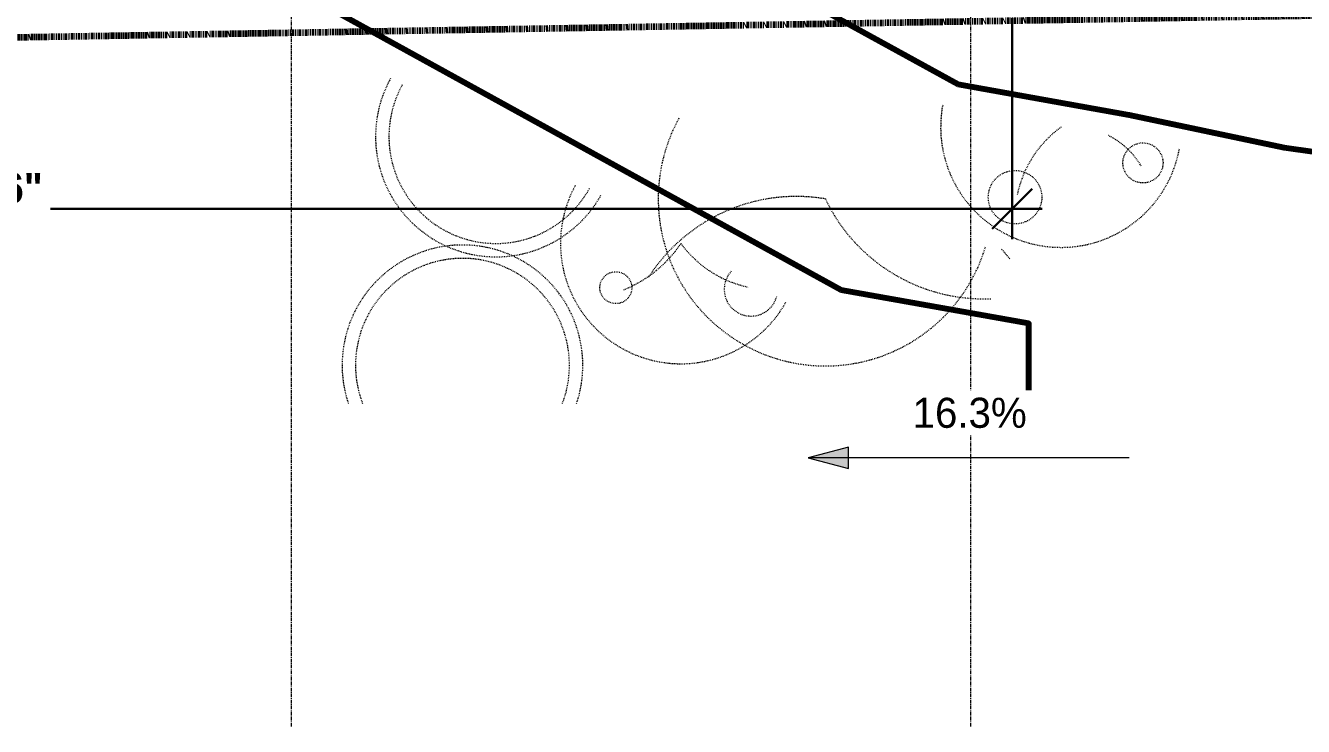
# Model space of a CAD drawing. Header units: inches. Extents: x -3276 to -1817, y 8217 to 9015.
# Drawn here: x -2473.1 to -2282, y 8289.6 to 8394.5 of the extents above; entities that cross this region are included whole.
import ezdxf

# ---------------------------------------------------------------- set-up
doc = ezdxf.new("R2010")
doc.units = ezdxf.units.IN
doc.header["$MEASUREMENT"] = 0
for name, pattern in [('Dash', [0.25, 0.125, -0.125]), ('Double Dash 3_8_', [1, 0.375, -0.125, 0.125, -0.125, 0.125, -0.125]), ('Grid Line 1_2_', [0.875, 0.5, -0.125, 0.125, -0.125])]:
    doc.linetypes.add(name, pattern=pattern)
for name, color, linetype, lineweight in [('A-ANNO-DIMS-1', 211, 'Continuous', 30), ('A-DETL-GENF', 92, 'Continuous', 9), ('A-DETL-GENF-HDLN', 1, 'Dash', 9), ('C-PROP-LINE', 91, 'Double Dash 3_8_', 158), ('C-TOPO-MAJR', 7, 'Continuous', 80), ('G-ANNO-DIMS', 111, 'Continuous', 9), ('S-GRID-1', 1, 'Grid Line 1_2_', 9)]:
    doc.layers.add(name, color=color, linetype=linetype, lineweight=lineweight)
doc.styles.add('Century Gothic_1', font='ufonts.com_century-gothic.ttf', dxfattribs={"height": 4.5})
doc.styles.add('Century Gothic_B', font='GOTHICB.TTF', dxfattribs={"height": 4.5})
doc.dimstyles.new('OD__1__Tol__', dxfattribs={"dimscale": 12, "dimtxt": 4.698757, "dimasz": 0.5, "dimexe": 0.375, "dimexo": 0.25, "dimgap": 0.0625, "dimtad": 1, "dimdec": 0, "dimzin": 3, "dimdsep": 46, "dimlunit": 4, "dimtxsty": 'Century Gothic_B', "dimblk1": 'OBLIQUE', "dimblk2": 'OBLIQUE', "dimsah": 1, "dimcen": 0.09, "dimdle": 0.375, "dimazin": 0, "dimtfac": 1, "dimtdec": 4, "dimtix": 1, "dimtmove": 0, "dimatfit": 3, "dimfxl": 1, "dimtvp": 1, "dimtfill": 1, "dimfrac": 2, "dimtolj": 1, "dimtzin": 0, "dimlwd": 30, "dimlwe": 30, "dimarcsym": 2})

# ---------------------------------------------------------------- blocks, each defined once
blk = doc.blocks.new('hydrangea 26752 - hydrangea 26752-1770219-FLOOR PLAN - 1ST FLOOR')
at = {"layer": 'A-DETL-GENF-HDLN'}
for centre, radius in [((-10.49, 6.87), 4), ((-5.36, -12.26), 3)]:
    blk.add_circle(centre, radius, dxfattribs=at)
for centre, radius, start, end in [((0, 0), 18, 79.4116, 259.5523), ((-13.57, -9.88), 16.78, 36.0514, 77.9486), ((-12.13, -1.52), 12.23, 300.9755, 332.8634)]:
    blk.add_arc(centre, radius, start, end, dxfattribs=at)
blk = doc.blocks.new('yew 26768 - yew 26768-V39-FLOOR PLAN - 1ST FLOOR')
at = {"layer": 'A-DETL-GENF-HDLN'}
for radius, start, end in [(18, 161.4346, 360), (16, 159.0309, 360), (16, 360, 20.9691), (18, 360, 18.5654)]:
    blk.add_arc((0, 0), radius, start, end, dxfattribs=at)
blk = doc.blocks.new('fountain grass 26746 - fountain grass 26746-V40-FLOOR PLAN - 1ST FLOOR')
at = {"layer": 'A-DETL-GENF-HDLN'}
for centre, radius, start, end in [((0, 0), 25, 331.1609, 163.361), ((-23.69, -11.28), 26.24, 25.4534, 92.5466), ((4.35, 25.88), 26.24, 260.4534, 327.5466), ((-7.03, 25.28), 26.24, 218.4534, 222.5652)]:
    blk.add_arc(centre, radius, start, end, dxfattribs=at)
blk = doc.blocks.new('lupin 26755 - lupin 26755-V42-FLOOR PLAN - 1ST FLOOR')
at = {"layer": 'A-DETL-GENF-HDLN'}
blk.add_circle((9.72, 6.62), 2.39, dxfattribs=at)
for centre, radius, start, end in [((0, 0), 18, 360, 151.1624), ((-10.49, 6.87), 4, 23, 165.3227), ((-10.49, 6.87), 4, 317.2371, 23), ((-13.57, -9.88), 16.78, 36.0514, 77.9486), ((15.36, -10.23), 18.46, 111.6663, 146.3337), ((0, 0), 18, 331.1632, 360)]:
    blk.add_arc(centre, radius, start, end, dxfattribs=at)
blk = doc.blocks.new('yew 26768 - yew 26768-V44-FLOOR PLAN - 1ST FLOOR')
at = {"layer": 'A-DETL-GENF-HDLN'}
for radius, start, end in [(18, 360, 151.1628), (16, 360, 151.1596), (16, 331.1597, 360), (18, 331.1628, 360)]:
    blk.add_arc((0, 0), radius, start, end, dxfattribs=at)
blk = doc.blocks.new('Family - ___-1399760-FLOOR PLAN - 1ST FLOOR')
at = {"layer": 'C-PROP-LINE'}
blk.add_line((8381.47, 3146.23), (8400.25, 2026.33), dxfattribs=at)
blk = doc.blocks.new('_Oblique')
at = {"color": 0, "linetype": 'ByBlock', "lineweight": -2}
blk.add_line((-0.5, -0.5), (0.5, 0.5), dxfattribs=at)
blk = doc.blocks.new('DIMBLOCK11-FLOOR PLAN - 1ST FLOOR')
at = {"layer": 'A-ANNO-DIMS-1', "color": 0, "lineweight": 30, "transparency": 16777216}
for p, q in [((-2325.59, 8395.57), (-2325.59, 8362.54)), ((-2631.84, 8394.07), (-2631.84, 8362.54)), ((-2636.34, 8367.04), (-2321.09, 8367.04))]:
    blk.add_line(p, q, dxfattribs=at)
at = {"layer": 'Defpoints', "color": 0, "transparency": 16777216}
for p in [(-2631.84, 8397.07), (-2325.59, 8398.57), (-2325.59, 8367.04)]:
    blk.add_point(p, dxfattribs=at)
at = {"layer": 'A-ANNO-DIMS-1', "color": 0, "lineweight": 30, "transparency": 16777216, "xscale": 5.999999999999999, "yscale": 5.999999999999999, "zscale": 5.999999999999999, "rotation": 180}
blk.add_blockref('_Oblique', (-2631.84, 8367.04), dxfattribs=at)
at = {"layer": 'A-ANNO-DIMS-1', "color": 0, "lineweight": 30, "transparency": 16777216, "xscale": 5.999999999999999, "yscale": 5.999999999999999, "zscale": 5.999999999999999}
blk.add_blockref('_Oblique', (-2325.59, 8367.04), dxfattribs=at)
at = {"layer": 'A-ANNO-DIMS-1', "color": 0, "transparency": 16777216, "insert": (-2478.71, 8370.15), "char_height": 4.5, "attachment_point": 5, "style": 'Century Gothic_B', "bg_fill": 3, "box_fill_scale": 1.25, "bg_fill_color": 256, "bg_fill_true_color": 13158600, "bg_fill_transparency": 0}
blk.add_mtext('\\A1;25\'-6"', dxfattribs=at)

msp = doc.modelspace()

# ---------------------------------------------------------------- hatches: boundary and pattern name
at = {"layer": 'G-ANNO-DIMS'}
msp.add_hatch(color=256, dxfattribs=at).paths.add_polyline_path([(-2356.08995, 8329.79329), (-2350.08995, 8328.18559), (-2350.08995, 8331.40099)], flags=0)
msp.add_hatch(color=256, dxfattribs=at).paths.add_polyline_path([(-2356.08995, 8329.79329), (-2350.08995, 8328.18559), (-2350.08995, 8331.40099)], flags=0)

# ---------------------------------------------------------------- linework, layer by layer
at = {"layer": 'C-TOPO-MAJR'}
for p, q in [((-2351.16197, 8354.905), (-2427.72438, 8397.06938)), ((-2333.67514, 8385.66207), (-2357.11234, 8398.56938))]:
    msp.add_line(p, q, dxfattribs=at)
at = {"layer": 'C-TOPO-MAJR', "flags": 128}
for points in [[(-2284.90191, 8376.16245), (-2308.08399, 8381.07494), (-2333.67512, 8385.66206)], [(-2121.22043, 8337.92874), (-2214.33668, 8366.23106), (-2284.90189, 8376.16245)], [(-2323.12104, 8337.92874), (-2323.12104, 8349.87877), (-2351.16186, 8354.90498)]]:
    msp.add_lwpolyline(points, dxfattribs=at)
at = {"layer": 'G-ANNO-DIMS'}
for p, q in [((-2350.08995, 8331.40099), (-2356.08995, 8329.79329)), ((-2350.08995, 8331.40099), (-2356.08995, 8329.79329)), ((-2350.08995, 8328.18559), (-2350.08995, 8331.40099)), ((-2350.08995, 8328.18559), (-2350.08995, 8331.40099)), ((-2356.08995, 8329.79329), (-2350.08995, 8328.18559)), ((-2308.08995, 8329.79329), (-2356.08995, 8329.79329)), ((-2356.08995, 8329.79329), (-2350.08995, 8328.18559)), ((-2308.08995, 8329.79329), (-2356.08995, 8329.79329))]:
    msp.add_line(p, q, dxfattribs=at)
at = {"layer": 'S-GRID-1'}
msp.add_line((-2433.33668, 8289.59722), (-2433.33668, 8978.71797), dxfattribs=at)

# ---------------------------------------------------------------- block references
at = {"layer": 'A-DETL-GENF'}
for name, p, rotation in [('yew 26768 - yew 26768-V44-FLOOR PLAN - 1ST FLOOR', (-2402.79371, 8377.87418), 180), ('hydrangea 26752 - hydrangea 26752-1770219-FLOOR PLAN - 1ST FLOOR', (-2318.28947, 8379.28416), 89.9999999999999), ('fountain grass 26746 - fountain grass 26746-V40-FLOOR PLAN - 1ST FLOOR', (-2353.52418, 8368.54615), 180), ('lupin 26755 - lupin 26755-V42-FLOOR PLAN - 1ST FLOOR', (-2375.14103, 8361.87418), 180), ('yew 26768 - yew 26768-V39-FLOOR PLAN - 1ST FLOOR', (-2407.79371, 8343.64322), 180)]:
    msp.add_blockref(name, p, dxfattribs=dict(at, rotation=rotation))
at = {"layer": 'C-PROP-LINE', "rotation": 89.9999999999999}
msp.add_blockref('Family - ___-1399760-FLOOR PLAN - 1ST FLOOR', (0, 0), dxfattribs=at)

# ---------------------------------------------------------------- next in the draw order: texts
at = {"layer": 'G-ANNO-DIMS', "insert": (-2340.47693, 8338.78496), "char_height": 4.5, "width": 20.1287544, "attachment_point": 1, "line_spacing_factor": 0.984502, "style": 'Century Gothic_1', "bg_fill": 3, "box_fill_scale": 1.25, "bg_fill_color": 256, "bg_fill_true_color": 13158600, "bg_fill_transparency": 0}
msp.add_mtext('16.3%', dxfattribs=at)

# ---------------------------------------------------------------- next in the draw order: dimensions: what is measured, and where the dimension line sits
at = {"layer": 'A-ANNO-DIMS-1'}
dim = msp.add_linear_dim(base=(-2325.58668, 8367.03501), p1=(-2631.83668, 8397.06938), p2=(-2325.58668, 8398.56938), dimstyle='OD__1__Tol__', override={"dimpost": '<>', "dimfxl": 306.253673}, dxfattribs=at)
dim.commit()
dim.dimension.update_dxf_attribs({"geometry": 'DIMBLOCK11-FLOOR PLAN - 1ST FLOOR', "text_midpoint": (-2478.71168, 8370.1482)})

# ---------------------------------------------------------------- next in the draw order: linework, layer by layer
at = {"layer": 'S-GRID-1'}
msp.add_line((-2331.77418, 8289.59722), (-2331.77418, 8978.71797), dxfattribs=at)

# ---------------------------------------------------------------- next in the draw order: texts
at = {"layer": 'G-ANNO-DIMS', "insert": (-2340.47693, 8338.78496), "char_height": 4.5, "width": 20.1287544, "attachment_point": 1, "line_spacing_factor": 0.984502, "style": 'Century Gothic_1', "bg_fill": 3, "box_fill_scale": 1.25, "bg_fill_color": 256, "bg_fill_true_color": 13158600, "bg_fill_transparency": 0}
msp.add_mtext('16.3%', dxfattribs=at)

doc.saveas('drawing.dxf')
